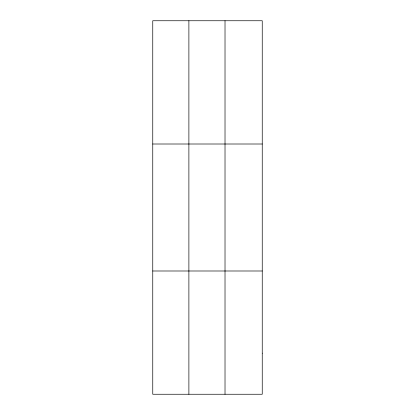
<?xml version="1.0" encoding="UTF-8"?>
<svg xmlns="http://www.w3.org/2000/svg" width="415" height="415" viewBox="0 0 415 415"><rect width="100%" height="100%" fill="white"/><g stroke="black" fill="none" stroke-linecap="round" stroke-linejoin="round"><path stroke-width="0.62" d="M188.887 20.75L188.887 394.25M225.018 20.75L225.018 394.25M152.756 144.005L262.244 144.005M152.756 270.995L262.244 270.995M262.244 353.165L262.244 394.25L152.756 394.25L152.756 20.75L262.244 20.75L262.244 353.165"/></g></svg>
